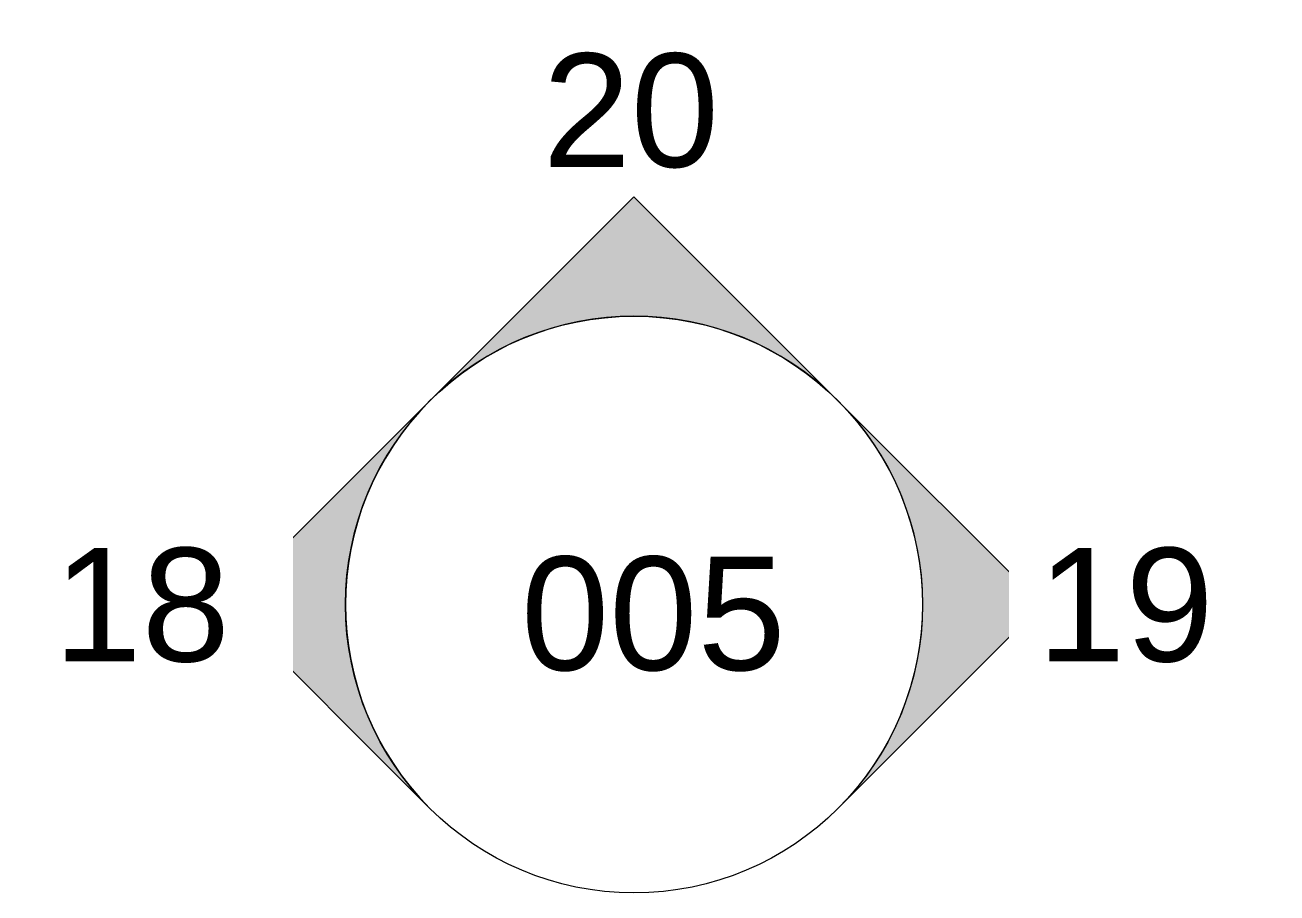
# Model space of a CAD drawing. Header units: millimetres. Extents: x -3281 to 232784, y -45352 to 20466.
# Drawn here: x 46168 to 47546, y -25824 to -24868 of the extents above; entities that cross this region are included whole.
import ezdxf

# ---------------------------------------------------------------- set-up
doc = ezdxf.new("R2010")
doc.units = ezdxf.units.MM
doc.layers.add('G-ANNO-SYMB', color=111, linetype='Continuous', lineweight=9)
doc.styles.add('Arial', font='arial.ttf', dxfattribs={"height": 125})

# ---------------------------------------------------------------- blocks, each defined once
blk = doc.blocks.new('Pohled - Vyplněná šipka-93341-1NP_NÁVRH A')
at = {"layer": 'G-ANNO-SYMB'}
blk.add_circle((0, 0), 6.35, dxfattribs=at)
blk = doc.blocks.new('Pohled - Vyplněná šipka-94945-1NP_NÁVRH A')
at = {"layer": 'G-ANNO-SYMB'}
h = blk.add_hatch(color=256, dxfattribs=at)
edge = h.paths.add_edge_path()
edge.add_line((0, 8.98), (4.49, 4.49))
edge.add_arc((0, 0), 6.35, 45, 135)
edge.add_line((-4.49, 4.49), (0, 8.98))
for p, q in [((0, 8.98), (-4.49, 4.49)), ((0, 8.98), (-4.49, 4.49)), ((4.49, 4.49), (0, 8.98)), ((4.49, 4.49), (0, 8.98))]:
    blk.add_line(p, q, dxfattribs=at)
blk.add_arc((0, 0), 6.35, 45, 135, dxfattribs=at)

msp = doc.modelspace()

# ---------------------------------------------------------------- block references
at = {"layer": 'G-ANNO-SYMB', "xscale": 49.99999999999998, "yscale": 49.99999999999998, "zscale": 49.99999999999998}
for name in ['Pohled - Vyplněná šipka-94945-1NP_NÁVRH A', 'Pohled - Vyplněná šipka-93341-1NP_NÁVRH A']:
    msp.add_blockref(name, (46838.3, -25506.2), dxfattribs=at)
at = {"layer": 'G-ANNO-SYMB', "xscale": 49.99999999999998, "yscale": 49.99999999999998, "zscale": 49.99999999999998, "rotation": 90}
msp.add_blockref('Pohled - Vyplněná šipka-94945-1NP_NÁVRH A', (46838.3, -25506.2), dxfattribs=at)

# ---------------------------------------------------------------- next in the draw order: texts
at = {"layer": 'G-ANNO-SYMB', "char_height": 125, "attachment_point": 1, "style": 'Arial', "bg_fill": 3, "box_fill_scale": 1.25, "bg_fill_color": 256, "bg_fill_true_color": 13158600, "bg_fill_transparency": 0}
for s, insert, width in [('20', (46737.7, -24899.4), 232.489), ('18', (46199.4, -25443.8), 232.489), ('108', (46713.9, -25453.4), 348.734)]:
    msp.add_mtext(s, dxfattribs=dict(at, insert=insert, width=width))

# ---------------------------------------------------------------- next in the draw order: block references
at = {"layer": 'G-ANNO-SYMB', "xscale": 49.99999999999998, "yscale": 49.99999999999998, "zscale": 49.99999999999998}
for name in ['Pohled - Vyplněná šipka-94945-1NP_NÁVRH A', 'Pohled - Vyplněná šipka-93341-1NP_NÁVRH A']:
    msp.add_blockref(name, (46838.3, -25506.2), dxfattribs=at)
at = {"layer": 'G-ANNO-SYMB', "xscale": 49.99999999999998, "yscale": 49.99999999999998, "zscale": 49.99999999999998, "rotation": 90}
msp.add_blockref('Pohled - Vyplněná šipka-94945-1NP_NÁVRH A', (46838.3, -25506.2), dxfattribs=at)
at = {"layer": 'G-ANNO-SYMB', "extrusion": (0, 0, -1), "xscale": 49.99999999999998, "yscale": 49.99999999999998, "zscale": 49.99999999999998, "rotation": 89.9999999999998}
msp.add_blockref('Pohled - Vyplněná šipka-94945-1NP_NÁVRH A', (-46838.3, -25506.2), dxfattribs=at)

# ---------------------------------------------------------------- next in the draw order: texts
at = {"layer": 'G-ANNO-SYMB', "char_height": 125, "attachment_point": 1, "style": 'Arial', "bg_fill": 3, "box_fill_scale": 1.25, "bg_fill_color": 256, "bg_fill_true_color": 13158600, "bg_fill_transparency": 0}
for s, insert, width in [('20', (46737.7, -24899.4), 232.489), ('18', (46199.4, -25443.8), 232.489), ('19', (47282.1, -25443.8), 232.489), ('116', (46713.9, -25453.4), 348.734)]:
    msp.add_mtext(s, dxfattribs=dict(at, insert=insert, width=width))

# ---------------------------------------------------------------- next in the draw order: block references
at = {"layer": 'G-ANNO-SYMB', "xscale": 49.99999999999998, "yscale": 49.99999999999998, "zscale": 49.99999999999998}
for name in ['Pohled - Vyplněná šipka-94945-1NP_NÁVRH A', 'Pohled - Vyplněná šipka-93341-1NP_NÁVRH A']:
    msp.add_blockref(name, (46838.3, -25506.2), dxfattribs=at)
at = {"layer": 'G-ANNO-SYMB', "xscale": 49.99999999999998, "yscale": 49.99999999999998, "zscale": 49.99999999999998, "rotation": 90}
msp.add_blockref('Pohled - Vyplněná šipka-94945-1NP_NÁVRH A', (46838.3, -25506.2), dxfattribs=at)

# ---------------------------------------------------------------- next in the draw order: texts
at = {"layer": 'G-ANNO-SYMB', "char_height": 125, "attachment_point": 1, "style": 'Arial', "bg_fill": 3, "box_fill_scale": 1.25, "bg_fill_color": 256, "bg_fill_true_color": 13158600, "bg_fill_transparency": 0}
for s, insert, width in [('20', (46737.7, -24899.4), 232.489), ('18', (46199.4, -25443.8), 232.489), ('116', (46713.9, -25453.4), 348.734)]:
    msp.add_mtext(s, dxfattribs=dict(at, insert=insert, width=width))

# ---------------------------------------------------------------- next in the draw order: block references
at = {"layer": 'G-ANNO-SYMB', "xscale": 49.99999999999998, "yscale": 49.99999999999998, "zscale": 49.99999999999998}
msp.add_blockref('Pohled - Vyplněná šipka-93341-1NP_NÁVRH A', (46838.3, -25506.2), dxfattribs=at)
at = {"layer": 'G-ANNO-SYMB', "extrusion": (0, 0, -1), "xscale": 49.99999999999998, "yscale": 49.99999999999998, "zscale": 49.99999999999998, "rotation": 90.00000000000038}
msp.add_blockref('Pohled - Vyplněná šipka-94945-1NP_NÁVRH A', (-46838.3, -25506.2), dxfattribs=at)

# ---------------------------------------------------------------- next in the draw order: texts
at = {"layer": 'G-ANNO-SYMB', "char_height": 125, "attachment_point": 1, "style": 'Arial', "bg_fill": 3, "box_fill_scale": 1.25, "bg_fill_color": 256, "bg_fill_true_color": 13158600, "bg_fill_transparency": 0}
for s, insert, width in [('19', (47282.1, -25443.8), 232.489), ('116', (46713.9, -25453.4), 348.734)]:
    msp.add_mtext(s, dxfattribs=dict(at, insert=insert, width=width))

# ---------------------------------------------------------------- next in the draw order: block references
at = {"layer": 'G-ANNO-SYMB', "xscale": 49.99999999999998, "yscale": 49.99999999999998, "zscale": 49.99999999999998}
msp.add_blockref('Pohled - Vyplněná šipka-93341-1NP_NÁVRH A', (46838.3, -25506.2), dxfattribs=at)

# ---------------------------------------------------------------- next in the draw order: texts
at = {"layer": 'G-ANNO-SYMB', "insert": (46713.9, -25453.4), "char_height": 125, "width": 348.734, "attachment_point": 1, "style": 'Arial', "bg_fill": 3, "box_fill_scale": 1.25, "bg_fill_color": 256, "bg_fill_true_color": 13158600, "bg_fill_transparency": 0}
msp.add_mtext('005', dxfattribs=at)

# ---------------------------------------------------------------- next in the draw order: block references
at = {"layer": 'G-ANNO-SYMB', "xscale": 49.99999999999998, "yscale": 49.99999999999998, "zscale": 49.99999999999998}
msp.add_blockref('Pohled - Vyplněná šipka-93341-1NP_NÁVRH A', (46838.3, -25506.2), dxfattribs=at)

# ---------------------------------------------------------------- next in the draw order: texts
at = {"layer": 'G-ANNO-SYMB', "insert": (46713.9, -25453.4), "char_height": 125, "width": 348.734, "attachment_point": 1, "style": 'Arial', "bg_fill": 3, "box_fill_scale": 1.25, "bg_fill_color": 256, "bg_fill_true_color": 13158600, "bg_fill_transparency": 0}
msp.add_mtext('005', dxfattribs=at)

# ---------------------------------------------------------------- next in the draw order: block references
at = {"layer": 'G-ANNO-SYMB', "xscale": 49.99999999999998, "yscale": 49.99999999999998, "zscale": 49.99999999999998}
msp.add_blockref('Pohled - Vyplněná šipka-93341-1NP_NÁVRH A', (46838.3, -25506.2), dxfattribs=at)

# ---------------------------------------------------------------- next in the draw order: texts
at = {"layer": 'G-ANNO-SYMB', "insert": (46713.9, -25453.4), "char_height": 125, "width": 348.734, "attachment_point": 1, "style": 'Arial', "bg_fill": 3, "box_fill_scale": 1.25, "bg_fill_color": 256, "bg_fill_true_color": 13158600, "bg_fill_transparency": 0}
msp.add_mtext('005', dxfattribs=at)

# ---------------------------------------------------------------- next in the draw order: block references
at = {"layer": 'G-ANNO-SYMB', "extrusion": (0, 0, -1), "xscale": 49.99999999999998, "yscale": 49.99999999999998, "zscale": 49.99999999999998, "rotation": 90.00000000000038}
msp.add_blockref('Pohled - Vyplněná šipka-94945-1NP_NÁVRH A', (-46838.3, -25506.2), dxfattribs=at)

# ---------------------------------------------------------------- next in the draw order: texts
at = {"layer": 'G-ANNO-SYMB', "insert": (47282.1, -25443.8), "char_height": 125, "width": 232.489, "attachment_point": 1, "style": 'Arial', "bg_fill": 3, "box_fill_scale": 1.25, "bg_fill_color": 256, "bg_fill_true_color": 13158600, "bg_fill_transparency": 0}
msp.add_mtext('19', dxfattribs=at)

doc.saveas('drawing.dxf')
